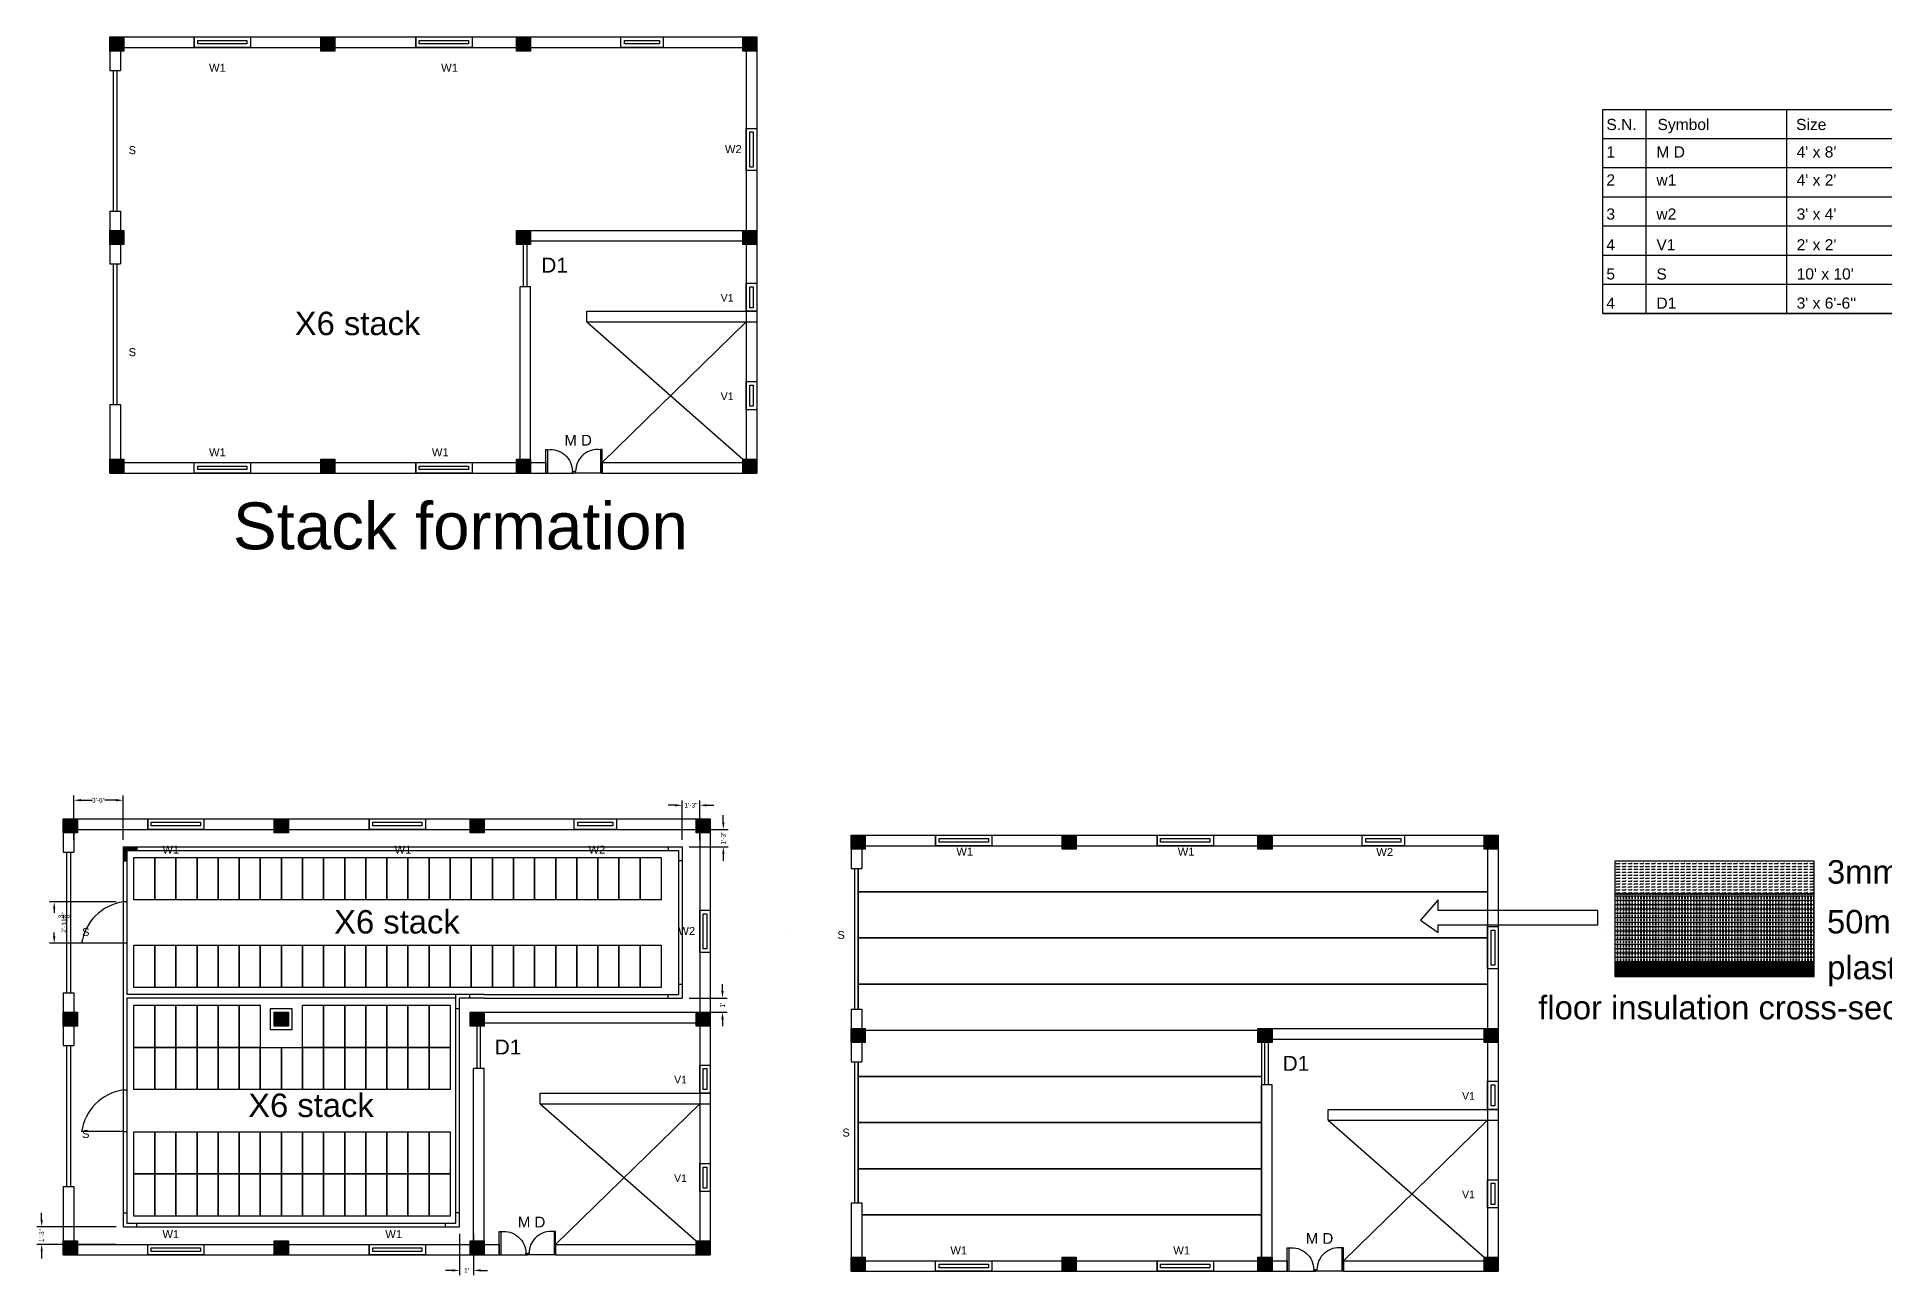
# Model space of a CAD drawing. Header units: millimetres. Extents: x -5757 to 4071, y -90348 to 1709.
# Drawn here: x -2827 to -1251, y -1276 to -220 of the extents above; entities that cross this region are included whole.
import ezdxf

# ---------------------------------------------------------------- set-up
doc = ezdxf.new("R2010")
doc.units = ezdxf.units.MM
doc.header["$MEASUREMENT"] = 0
doc.styles.get("Standard").update_dxf_attribs({"font": 'arial.ttf'})
doc.dimstyles.get("Standard").update_dxf_attribs({"dimtxt": 4, "dimasz": 6, "dimexe": 4, "dimexo": 6, "dimgap": 0.09, "dimtad": 0, "dimdec": 4, "dimzin": 0, "dimdsep": 46, "dimlunit": 4, "dimtxsty": 'Standard', "dimcen": 0, "dimclrd": 1, "dimclre": 1, "dimadec": 0, "dimazin": 0, "dimtfac": 1, "dimtdec": 4, "dimtix": 1, "dimtofl": 0, "dimtmove": 2, "dimatfit": 3, "dimfxl": 1, "dimtolj": 1, "dimtzin": 0, "dimarcsym": 1})

# ---------------------------------------------------------------- blocks, each defined once
blk = doc.blocks.new('door')
for p, q in [((365.5, -158.4), (335.5, -158.4)), ((335.5, -158.4), (335.5, -160.4)), ((335.5, -160.4), (365.5, -160.4)), ((365.5, -158.4), (365.5, -194.4)), ((365.5, -192.4), (363.5, -192.4)), ((363.5, -192.4), (363.5, -194.4))]:
    blk.add_line(p, q)
blk.add_arc((363.6, -164.1), 28.3, 172.5859, 269.786)
blk = doc.blocks.new('*U3')
blk.add_lwpolyline([(9, -18), (-9, -18), (-9, 18), (9, 18)], close=True)
blk = doc.blocks.new('*U4')
at = {"color": 0, "linetype": 'ByBlock', "lineweight": -2, "transparency": 16777216}
for p in [(0, 0), (18, 0), (36, 0), (54, 0), (72, 0), (90, 0), (108, 0), (126, 0), (144, 0), (162, 0), (180, 0), (198, 0), (216, 0), (234, 0), (252, 0), (270, 0), (288, 0), (306, 0), (324, 0), (342, 0), (360, 0), (378, 0), (396, 0), (414, 0), (432, 0)]:
    blk.add_blockref('*U3', p, dxfattribs=at)
blk = doc.blocks.new('*U5')
blk.add_lwpolyline([(9, -18), (-9, -18), (-9, 18), (9, 18)], close=True)
blk = doc.blocks.new('*U6')
at = {"color": 0, "linetype": 'ByBlock', "lineweight": -2, "transparency": 16777216}
for p in [(0, 0), (18, 0), (36, 0), (54, 0), (72, 0), (90, 0), (108, 0), (126, 0), (144, 0), (162, 0), (180, 0), (198, 0), (216, 0), (234, 0), (252, 0), (270, 0), (288, 0), (306, 0), (324, 0), (342, 0), (360, 0), (378, 0), (396, 0), (414, 0), (432, 0)]:
    blk.add_blockref('*U5', p, dxfattribs=at)
blk = doc.blocks.new('*U7')
blk.add_lwpolyline([(-9, 18), (9, 18), (9, -18), (-9, -18)], close=True)
blk = doc.blocks.new('*U8')
at = {"color": 0, "linetype": 'ByBlock', "lineweight": -2, "transparency": 16777216}
for p in [(0, 0), (18, 0), (36, 0), (54, 0), (72, 0), (90, 0), (108, 0), (126, 0), (144, 0), (162, 0), (180, 0), (198, 0), (216, 0), (234, 0), (252, 0)]:
    blk.add_blockref('*U7', p, dxfattribs=at)
blk = doc.blocks.new('*U9')
blk.add_lwpolyline([(-9, 18), (9, 18), (9, -18), (-9, -18)], close=True)
blk = doc.blocks.new('*U10')
at = {"color": 0, "linetype": 'ByBlock', "lineweight": -2, "transparency": 16777216}
for p in [(0, 0), (18, 0), (36, 0), (54, 0), (72, 0), (90, 0), (108, 0), (126, 0), (144, 0), (162, 0), (180, 0), (198, 0), (216, 0), (234, 0), (252, 0)]:
    blk.add_blockref('*U9', p, dxfattribs=at)
blk = doc.blocks.new('*U11')
blk.add_lwpolyline([(-9, 18), (9, 18), (9, -18), (-9, -18)], close=True)
blk = doc.blocks.new('*U12')
at = {"color": 0, "linetype": 'ByBlock', "lineweight": -2, "transparency": 16777216}
for p in [(0, 0), (18, 0), (36, 0), (54, 0), (72, 0), (90, 0), (108, 0), (126, 0), (144, 0), (162, 0), (180, 0), (198, 0), (216, 0), (234, 0), (252, 0)]:
    blk.add_blockref('*U11', p, dxfattribs=at)
blk = doc.blocks.new('*D79')
at = {"color": 1, "lineweight": -2, "transparency": 16777216}
for p, q in [((-2759.7, -957.8), (-2816.5, -957.8)), ((-2812.5, -963.8), (-2812.5, -967.1)), ((-2812.5, -987.2), (-2812.5, -984)), ((-2759.7, -993.2), (-2816.5, -993.2))]:
    blk.add_line(p, q, dxfattribs=at)
at = {"color": 1, "transparency": 16777216}
for points in [[(-2813.5, -963.8), (-2811.5, -963.8), (-2812.5, -957.8)], [(-2813.5, -987.2), (-2811.5, -987.2), (-2812.5, -993.2)]]:
    blk.add_solid(points, dxfattribs=at)
at = {"layer": 'Defpoints', "color": 0, "transparency": 16777216}
for p in [(-2753.7, -957.8), (-2812.5, -993.2), (-2753.7, -993.2)]:
    blk.add_point(p, dxfattribs=at)
at = {"color": 0, "transparency": 16777216, "insert": (-2812.5, -975.5), "char_height": 4, "attachment_point": 5, "rotation": 90}
blk.add_mtext('\\A1;{\\H2.5x;\\P}2\'-11{\\H1x;\\S3/8;}"', dxfattribs=at)
blk = doc.blocks.new('*D80')
at = {"color": 1, "lineweight": -2, "transparency": 16777216}
for p, q in [((-2795.7, -905), (-2795.7, -867.2)), ((-2789.7, -871.2), (-2780.1, -871.2)), ((-2759.7, -871.2), (-2769.3, -871.2)), ((-2753.7, -905), (-2753.7, -867.2))]:
    blk.add_line(p, q, dxfattribs=at)
at = {"color": 1, "transparency": 16777216}
for points in [[(-2789.7, -870.2), (-2789.7, -872.2), (-2795.7, -871.2)], [(-2759.7, -870.2), (-2759.7, -872.2), (-2753.7, -871.2)]]:
    blk.add_solid(points, dxfattribs=at)
at = {"layer": 'Defpoints', "color": 0, "transparency": 16777216}
for p in [(-2795.7, -871.2), (-2795.7, -911), (-2753.7, -911)]:
    blk.add_point(p, dxfattribs=at)
at = {"color": 0, "transparency": 16777216, "insert": (-2774.7, -871.2), "char_height": 4, "attachment_point": 5}
blk.add_mtext('\\A1;3\'-6"', dxfattribs=at)
blk = doc.blocks.new('*D81')
at = {"color": 1, "lineweight": -2, "transparency": 16777216}
for p, q in [((-2282.7, -875.5), (-2288.7, -875.5)), ((-2276.7, -905), (-2276.7, -871.5)), ((-2261.7, -905), (-2261.7, -871.5)), ((-2255.7, -875.5), (-2249.7, -875.5))]:
    blk.add_line(p, q, dxfattribs=at)
at = {"color": 1, "transparency": 16777216}
for points in [[(-2282.7, -874.5), (-2282.7, -876.5), (-2276.7, -875.5)], [(-2255.7, -874.5), (-2255.7, -876.5), (-2261.7, -875.5)]]:
    blk.add_solid(points, dxfattribs=at)
at = {"layer": 'Defpoints', "color": 0, "transparency": 16777216}
for p in [(-2261.7, -875.5), (-2276.7, -911), (-2261.7, -911)]:
    blk.add_point(p, dxfattribs=at)
at = {"color": 0, "transparency": 16777216, "insert": (-2269.2, -875.5), "char_height": 4, "attachment_point": 5}
blk.add_mtext('\\A1;1\'-3"', dxfattribs=at)
blk = doc.blocks.new('*D82')
at = {"color": 1, "lineweight": -2, "transparency": 16777216}
for p, q in [((-2270.7, -896), (-2237.6, -896)), ((-2241.6, -890), (-2241.6, -884)), ((-2270.7, -911), (-2237.6, -911)), ((-2241.6, -917), (-2241.6, -923))]:
    blk.add_line(p, q, dxfattribs=at)
at = {"color": 1, "transparency": 16777216}
for points in [[(-2242.6, -890), (-2240.6, -890), (-2241.6, -896)], [(-2242.6, -917), (-2240.6, -917), (-2241.6, -911)]]:
    blk.add_solid(points, dxfattribs=at)
at = {"layer": 'Defpoints', "color": 0, "transparency": 16777216}
for p in [(-2276.7, -896), (-2241.6, -896), (-2276.7, -911)]:
    blk.add_point(p, dxfattribs=at)
at = {"color": 0, "transparency": 16777216, "insert": (-2241.6, -903.5), "char_height": 4, "attachment_point": 5, "rotation": 90}
blk.add_mtext('\\A1;1\'-3"', dxfattribs=at)
blk = doc.blocks.new('*D83')
at = {"color": 1, "lineweight": -2, "transparency": 16777216}
for p, q in [((-2270.7, -1040), (-2238.3, -1040)), ((-2242.3, -1034), (-2242.3, -1028)), ((-2270.7, -1052), (-2238.3, -1052)), ((-2242.3, -1058), (-2242.3, -1064))]:
    blk.add_line(p, q, dxfattribs=at)
at = {"color": 1, "transparency": 16777216}
for points in [[(-2243.3, -1034), (-2241.3, -1034), (-2242.3, -1040)], [(-2243.3, -1058), (-2241.3, -1058), (-2242.3, -1052)]]:
    blk.add_solid(points, dxfattribs=at)
at = {"layer": 'Defpoints', "color": 0, "transparency": 16777216}
for p in [(-2276.7, -1040), (-2276.7, -1052), (-2242.3, -1052)]:
    blk.add_point(p, dxfattribs=at)
at = {"color": 0, "transparency": 16777216, "insert": (-2242.3, -1046), "char_height": 4, "attachment_point": 5, "rotation": 90}
blk.add_mtext("\\A1;1'", dxfattribs=at)
blk = doc.blocks.new('*D84')
at = {"color": 1, "lineweight": -2, "transparency": 16777216}
for p, q in [((-2466.7, -1241), (-2466.7, -1276.2)), ((-2454.7, -1241), (-2454.7, -1276.2)), ((-2472.7, -1272.2), (-2478.7, -1272.2)), ((-2448.7, -1272.2), (-2442.7, -1272.2))]:
    blk.add_line(p, q, dxfattribs=at)
at = {"color": 1, "transparency": 16777216}
for points in [[(-2472.7, -1271.2), (-2472.7, -1273.2), (-2466.7, -1272.2)], [(-2448.7, -1271.2), (-2448.7, -1273.2), (-2454.7, -1272.2)]]:
    blk.add_solid(points, dxfattribs=at)
at = {"layer": 'Defpoints', "color": 0, "transparency": 16777216}
for p in [(-2466.7, -1235), (-2454.7, -1235), (-2454.7, -1272.2)]:
    blk.add_point(p, dxfattribs=at)
at = {"color": 0, "transparency": 16777216, "insert": (-2460.7, -1272.2), "char_height": 4, "attachment_point": 5}
blk.add_mtext("\\A1;1'", dxfattribs=at)
blk = doc.blocks.new('*D85')
at = {"color": 1, "lineweight": -2, "transparency": 16777216}
for p, q in [((-2823.2, -1229), (-2823.2, -1223)), ((-2759.7, -1235), (-2827.2, -1235)), ((-2759.7, -1250), (-2827.2, -1250)), ((-2823.2, -1256), (-2823.2, -1262))]:
    blk.add_line(p, q, dxfattribs=at)
at = {"color": 1, "transparency": 16777216}
for points in [[(-2824.2, -1229), (-2822.2, -1229), (-2823.2, -1235)], [(-2824.2, -1256), (-2822.2, -1256), (-2823.2, -1250)]]:
    blk.add_solid(points, dxfattribs=at)
at = {"layer": 'Defpoints', "color": 0, "transparency": 16777216}
for p in [(-2753.7, -1235), (-2823.2, -1250), (-2753.7, -1250)]:
    blk.add_point(p, dxfattribs=at)
at = {"color": 0, "transparency": 16777216, "insert": (-2823.2, -1242.5), "char_height": 4, "attachment_point": 5, "rotation": 90}
blk.add_mtext('\\A1;1\'-3"', dxfattribs=at)

msp = doc.modelspace()

# ---------------------------------------------------------------- hatches: boundary and pattern name
h = msp.add_hatch(color=256)
h.dxf.hatch_style = 1
h.paths.add_polyline_path([(-2765.00642, -232.13273), (-2753.00642, -232.13273), (-2753.00642, -220.13273), (-2765.00642, -220.13273)])
h = msp.add_hatch(color=256)
h.dxf.hatch_style = 1
h.paths.add_polyline_path([(-2585.00642, -232.13273), (-2573.00642, -232.13273), (-2573.00642, -220.13273), (-2585.00642, -220.13273)])
h = msp.add_hatch(color=256)
h.dxf.hatch_style = 1
h.paths.add_polyline_path([(-2418.00642, -232.13273), (-2406.00642, -232.13273), (-2406.00642, -220.13273), (-2418.00642, -220.13273)])
h = msp.add_hatch(color=256)
h.dxf.hatch_style = 1
h.paths.add_polyline_path([(-2225.00642, -232.13273), (-2213.00642, -232.13273), (-2213.00642, -220.13273), (-2225.00642, -220.13273)])
h = msp.add_hatch(color=256)
h.dxf.hatch_style = 1
h.paths.add_polyline_path([(-2765.00642, -397.13273), (-2753.00642, -397.13273), (-2753.00642, -385.13273), (-2765.00642, -385.13273)])
h = msp.add_hatch(color=256)
h.dxf.hatch_style = 1
h.paths.add_polyline_path([(-2418.00642, -397.13273), (-2406.00642, -397.13273), (-2406.00642, -385.13273), (-2418.00642, -385.13273)])
h = msp.add_hatch(color=256)
h.dxf.hatch_style = 1
h.paths.add_polyline_path([(-2225.00642, -397.13273), (-2213.00642, -397.13273), (-2213.00642, -385.13273), (-2225.00642, -385.13273)])
h = msp.add_hatch(color=256)
h.dxf.hatch_style = 1
h.paths.add_polyline_path([(-2765.00642, -592.13273), (-2753.00642, -592.13273), (-2753.00642, -580.13273), (-2765.00642, -580.13273)])
h = msp.add_hatch(color=256)
h.dxf.hatch_style = 1
h.paths.add_polyline_path([(-2585.00642, -592.13273), (-2573.00642, -592.13273), (-2573.00642, -580.13273), (-2585.00642, -580.13273)])
h = msp.add_hatch(color=256)
h.dxf.hatch_style = 1
h.paths.add_polyline_path([(-2418.00642, -592.13273), (-2406.00642, -592.13273), (-2406.00642, -580.13273), (-2418.00642, -580.13273)])
h = msp.add_hatch(color=256)
h.dxf.hatch_style = 1
h.paths.add_polyline_path([(-2225.00642, -592.13273), (-2213.00642, -592.13273), (-2213.00642, -580.13273), (-2225.00642, -580.13273)])
h = msp.add_hatch(color=256)
h.dxf.hatch_style = 1
h.paths.add_polyline_path([(-2804.73732, -899.0178), (-2792.73732, -899.0178), (-2792.73732, -887.0178), (-2804.73732, -887.0178)])
h = msp.add_hatch(color=256)
h.dxf.hatch_style = 1
h.paths.add_polyline_path([(-2624.73732, -899.0178), (-2612.73732, -899.0178), (-2612.73732, -887.0178), (-2624.73732, -887.0178)])
h = msp.add_hatch(color=256)
h.dxf.hatch_style = 1
h.paths.add_polyline_path([(-2457.73732, -899.0178), (-2445.73732, -899.0178), (-2445.73732, -887.0178), (-2457.73732, -887.0178)])
h = msp.add_hatch(color=256)
h.dxf.hatch_style = 1
h.paths.add_polyline_path([(-2264.73732, -899.0178), (-2252.73732, -899.0178), (-2252.73732, -887.0178), (-2264.73732, -887.0178)])
h = msp.add_hatch()
h.set_pattern_fill('INSUL', color=256)
h.set_pattern_definition([(0, (0, -2137.13408), (0, 0.375), []), (0, (0, -2137.00908), (0, 0.375), [0.125, -0.125]), (0, (0, -2136.88408), (0, 0.375), [0.125, -0.125])])
h.paths.add_polyline_path([(-2750.63732, -914.1178), (-2741.92732, -914.1178), (-2741.92732, -911.0178), (-2753.73732, -911.0178), (-2753.73732, -922.8278), (-2750.63732, -922.8278)])
h = msp.add_hatch(color=256)
h.dxf.hatch_style = 1
h.paths.add_polyline_path([(-2132.44823, -912.94256), (-2120.44823, -912.94256), (-2120.44823, -900.94256), (-2132.44823, -900.94256)])
h = msp.add_hatch(color=256)
h.dxf.hatch_style = 1
h.paths.add_polyline_path([(-1952.44823, -912.94256), (-1940.44823, -912.94256), (-1940.44823, -900.94256), (-1952.44823, -900.94256)])
h = msp.add_hatch(color=256)
h.dxf.hatch_style = 1
h.paths.add_polyline_path([(-1785.44823, -912.94256), (-1773.44823, -912.94256), (-1773.44823, -900.94256), (-1785.44823, -900.94256)])
h = msp.add_hatch(color=256)
h.dxf.hatch_style = 1
h.paths.add_polyline_path([(-1592.44823, -912.94256), (-1580.44823, -912.94256), (-1580.44823, -900.94256), (-1592.44823, -900.94256)])
h = msp.add_hatch()
h.set_pattern_fill('FLEX', color=256, scale=10)
h.set_pattern_definition([(0, (-1629.2322, -2152.5866), (0, 2.5), [2.5, -2.5]), (45, (-1626.7322, -2152.5866), (0, 2.5), [0.625, -2.285534, 0.625, -3.535534])])
h.paths.add_polyline_path([(-1480.86198, -923.13037), (-1480.86198, -950.88871), (-1310.87552, -950.88871), (-1310.87552, -923.13037)])
h = msp.add_hatch()
h.set_pattern_fill('INSUL', color=256, scale=10)
h.set_pattern_definition([(0, (-1629.2322, -2152.5866), (0, 3.75), []), (0, (-1629.2322, -2151.3366), (0, 3.75), [1.25, -1.25]), (0, (-1629.2322, -2150.0866), (0, 3.75), [1.25, -1.25])])
h.paths.add_polyline_path([(-1480.86198, -1009.70988), (-1310.87552, -1009.70988), (-1310.87552, -950.88871), (-1480.86198, -950.88871)])
h = msp.add_hatch()
h.set_pattern_fill('PLASTI', color=256)
h.set_pattern_definition([(0, (-1629.23222, -2152.58663), (0, 0.25), []), (0, (-1629.23222, -2152.55538), (0, 0.25), []), (0, (-1629.23222, -2152.52413), (0, 0.25), []), (0, (-1629.23222, -2152.43038), (0, 0.25), [])])
h.paths.add_polyline_path([(-1310.87552, -1021.60631), (-1310.87552, -1009.70988), (-1480.86198, -1009.70988), (-1480.86198, -1021.60631)])
h = msp.add_hatch(color=256)
h.dxf.hatch_style = 1
h.paths.add_polyline_path([(-2804.73732, -1064.0178), (-2792.73732, -1064.0178), (-2792.73732, -1052.0178), (-2804.73732, -1052.0178)])
h = msp.add_hatch(color=256)
h.dxf.hatch_style = 1
h.paths.add_polyline_path([(-2624.73732, -1064.0178), (-2612.73732, -1064.0178), (-2612.73732, -1052.0178), (-2624.73732, -1052.0178)])
h = msp.add_hatch(color=256)
h.dxf.hatch_style = 1
h.paths.add_polyline_path([(-2457.73732, -1064.0178), (-2445.73732, -1064.0178), (-2445.73732, -1052.0178), (-2457.73732, -1052.0178)])
h = msp.add_hatch(color=256)
h.dxf.hatch_style = 1
h.paths.add_polyline_path([(-2264.73732, -1064.0178), (-2252.73732, -1064.0178), (-2252.73732, -1052.0178), (-2264.73732, -1052.0178)])
h = msp.add_hatch(color=256)
h.dxf.hatch_style = 1
h.paths.add_polyline_path([(-2132.44823, -1077.94256), (-2120.44823, -1077.94256), (-2120.44823, -1065.94256), (-2132.44823, -1065.94256)])
h = msp.add_hatch(color=256)
h.dxf.hatch_style = 1
h.paths.add_polyline_path([(-1785.44823, -1077.94256), (-1773.44823, -1077.94256), (-1773.44823, -1065.94256), (-1785.44823, -1065.94256)])
h = msp.add_hatch(color=256)
h.dxf.hatch_style = 1
h.paths.add_polyline_path([(-1592.44823, -1077.94256), (-1580.44823, -1077.94256), (-1580.44823, -1065.94256), (-1592.44823, -1065.94256)])
h = msp.add_hatch(color=256)
h.dxf.hatch_style = 1
h.paths.add_polyline_path([(-2804.73732, -1259.0178), (-2792.73732, -1259.0178), (-2792.73732, -1247.0178), (-2804.73732, -1247.0178)])
h = msp.add_hatch(color=256)
h.dxf.hatch_style = 1
h.paths.add_polyline_path([(-2624.73732, -1259.0178), (-2612.73732, -1259.0178), (-2612.73732, -1247.0178), (-2624.73732, -1247.0178)])
h = msp.add_hatch(color=256)
h.dxf.hatch_style = 1
h.paths.add_polyline_path([(-2457.73732, -1259.0178), (-2445.73732, -1259.0178), (-2445.73732, -1247.0178), (-2457.73732, -1247.0178)])
h = msp.add_hatch(color=256)
h.dxf.hatch_style = 1
h.paths.add_polyline_path([(-2264.73732, -1259.0178), (-2252.73732, -1259.0178), (-2252.73732, -1247.0178), (-2264.73732, -1247.0178)])
h = msp.add_hatch(color=256)
h.dxf.hatch_style = 1
h.paths.add_polyline_path([(-2132.44823, -1272.94256), (-2120.44823, -1272.94256), (-2120.44823, -1260.94256), (-2132.44823, -1260.94256)])
h = msp.add_hatch(color=256)
h.dxf.hatch_style = 1
h.paths.add_polyline_path([(-1952.44823, -1272.94256), (-1940.44823, -1272.94256), (-1940.44823, -1260.94256), (-1952.44823, -1260.94256)])
h = msp.add_hatch(color=256)
h.dxf.hatch_style = 1
h.paths.add_polyline_path([(-1785.44823, -1272.94256), (-1773.44823, -1272.94256), (-1773.44823, -1260.94256), (-1785.44823, -1260.94256)])
h = msp.add_hatch(color=256)
h.dxf.hatch_style = 1
h.paths.add_polyline_path([(-1592.44823, -1272.94256), (-1580.44823, -1272.94256), (-1580.44823, -1260.94256), (-1592.44823, -1260.94256)])

# ---------------------------------------------------------------- linework, layer by layer
for p, q in [((-2765.00642, -220.13273, -0.10085), (-2213.00642, -220.13273, -0.10085)), ((-2765.00642, -220.13273, -0.10085), (-2765.00642, -248.63273, -0.10085)), ((-2756.00642, -220.13273, -0.10085), (-2756.00642, -248.63273, -0.10085)), ((-2693.00642, -220.13273, -0.10085), (-2693.00642, -229.13273, -0.10085)), ((-2645.00642, -220.13273, -0.10085), (-2645.00642, -229.13273, -0.10085)), ((-2504.00642, -220.13273, -0.10085), (-2504.00642, -229.13273, -0.10085)), ((-2456.00642, -220.13273, -0.10085), (-2456.00642, -229.13273, -0.10085)), ((-2222.00642, -220.13273, -0.10085), (-2222.00642, -592.13273, -0.10085)), ((-2213.00642, -220.13273, -0.10085), (-2213.00642, -592.13273, -0.10085)), ((-2765.00642, -229.13273, -0.10085), (-2213.00642, -229.13273, -0.10085)), ((-1454.51921, -281.87561), (-1454.51921, -455.93876)), ((-1334.51921, -281.87561), (-1334.51921, -455.93876)), ((-1491.16388, -306.74177), (-1180.68362, -306.74177)), ((-1491.16388, -331.60794), (-1180.68362, -331.60794)), ((-1491.16388, -356.4741), (-1180.68362, -356.4741)), ((-2765.00642, -368.63273, -0.10085), (-2765.00642, -413.63273, -0.10085)), ((-2756.00642, -368.63273, -0.10085), (-2756.00642, -413.63273, -0.10085)), ((-2415.00642, -397.13273, -0.10085), (-2415.00642, -385.13273, -0.10085)), ((-2406.00642, -397.13273, -0.10085), (-2406.00642, -385.13273, -0.10085)), ((-2406.00642, -385.13273, -0.10085), (-2213.00642, -385.13273, -0.10085)), ((-1491.16388, -381.34027), (-1180.68362, -381.34027)), ((-2412.00975, -433.13273, -0.10085), (-2412.00975, -397.13273, -0.10085)), ((-2409.00975, -433.13273, -0.10085), (-2409.00975, -397.13273, -0.10085)), ((-2406.00642, -394.13273, -0.10085), (-2213.00642, -394.13273, -0.10085)), ((-1491.16388, -406.20643), (-1180.68362, -406.20643)), ((-2415.00642, -592.13273, -0.10085), (-2415.00642, -433.13273, -0.10085)), ((-2406.00642, -433.13273, -0.10085), (-2415.00642, -433.13273, -0.10085)), ((-2406.00642, -592.13273, -0.10085), (-2406.00642, -433.13273, -0.10085)), ((-1491.16388, -431.0726), (-1180.68362, -431.0726)), ((-2358.00642, -463.13273, -0.10085), (-2358.00642, -454.13273, -0.10085)), ((-2358.00642, -454.13273, -0.10085), (-2213.00642, -454.13273, -0.10085)), ((-1491.16388, -455.93876), (-1180.68362, -455.93876)), ((-2358.00642, -463.13273, -0.10085), (-2213.00642, -463.13273, -0.10085)), ((-2358.00642, -463.13273, -0.10085), (-2225.00642, -580.13273, -0.10085)), ((-2222.00642, -463.13273, -0.10085), (-2345.00642, -583.13273, -0.10085)), ((-2765.00642, -533.63273, -0.10085), (-2765.00642, -580.13273, -0.10085)), ((-2756.00642, -533.63273, -0.10085), (-2756.00642, -580.13273, -0.10085)), ((-2765.00642, -580.13273, -0.10085), (-2765.00642, -592.13273, -0.10085)), ((-2756.00642, -580.13273, -0.10085), (-2756.00642, -592.13273, -0.10085)), ((-2765.00642, -583.13273, -0.10085), (-2393.00642, -583.13273, -0.10085)), ((-2765.00642, -592.13273, -0.10085), (-2393.00642, -592.13273, -0.10085)), ((-2504.00642, -583.13273, -0.10085), (-2504.00642, -592.13273, -0.10085)), ((-2456.00642, -583.13273, -0.10085), (-2456.00642, -592.13273, -0.10085)), ((-2393.00642, -583.13273, -0.10085), (-2393.00642, -592.13273, -0.10085)), ((-2345.00642, -583.13273, -0.10085), (-2213.00642, -583.13273, -0.10085)), ((-2345.00642, -583.13273, -0.10085), (-2345.00642, -592.13273, -0.10085)), ((-2345.00642, -592.13273, -0.10085), (-2213.00642, -592.13273, -0.10085)), ((-2804.73732, -887.0178), (-2252.73732, -887.0178)), ((-2804.73732, -887.0178), (-2804.73732, -915.5178)), ((-2804.73732, -896.0178), (-2252.73732, -896.0178)), ((-2795.73732, -887.0178), (-2795.73732, -915.5178)), ((-2732.73732, -887.0178), (-2732.73732, -896.0178)), ((-2684.73732, -887.0178), (-2684.73732, -896.0178)), ((-2543.73732, -887.0178), (-2543.73732, -896.0178)), ((-2495.73732, -887.0178), (-2495.73732, -896.0178)), ((-2261.73732, -887.0178), (-2261.73732, -1259.0178)), ((-2252.73732, -887.0178), (-2252.73732, -1259.0178)), ((-2741.92732, -911.0178), (-2741.92732, -914.1178)), ((-2288.54732, -911.0178), (-2288.54732, -914.1178)), ((-2132.44823, -900.94256), (-1580.44823, -900.94256)), ((-2132.44823, -900.94256), (-2132.44823, -929.44256)), ((-2132.44823, -909.94256), (-1580.44823, -909.94256)), ((-2123.44823, -900.94256), (-2123.44823, -929.44256)), ((-2060.44823, -900.94256), (-2060.44823, -909.94256)), ((-2012.44823, -900.94256), (-2012.44823, -909.94256)), ((-1871.44823, -900.94256), (-1871.44823, -909.94256)), ((-1823.44823, -900.94256), (-1823.44823, -909.94256)), ((-1589.44823, -900.94256), (-1589.44823, -1272.94256)), ((-1580.44823, -900.94256), (-1580.44823, -1272.94256)), ((-2753.73732, -922.8278), (-2750.63732, -922.8278)), ((-2276.73732, -922.8278), (-2279.83732, -922.8278)), ((-2126.44823, -1049.44256), (-2126.44823, -929.44256)), ((-2753.73732, -956.1178), (-2753.73732, -994.9178)), ((-2750.63732, -957.8178), (-2753.73732, -957.8178)), ((-2753.73732, -993.2178), (-2789.13732, -993.2178)), ((-2750.63732, -993.2178), (-2753.73732, -993.2178)), ((-2804.73732, -1035.5178), (-2804.73732, -1080.5178)), ((-2795.73732, -1035.5178), (-2795.73732, -1080.5178)), ((-2469.83732, -1040.0178), (-2469.83732, -1036.9178)), ((-2469.83732, -1100.0178), (-2469.83732, -1040.0178)), ((-2458.02732, -1036.9178), (-2458.02732, -1040.0178)), ((-2445.73732, -1036.9178), (-2279.83732, -1036.9178)), ((-2445.73732, -1040.0178), (-2276.73732, -1040.0178)), ((-2288.54732, -1040.0178), (-2288.54732, -1036.9178)), ((-2276.73732, -1028.2078), (-2279.83732, -1028.2078)), ((-2469.83732, -1048.7278), (-2466.73732, -1048.7278)), ((-2454.73732, -1064.0178), (-2454.73732, -1052.0178)), ((-2445.73732, -1064.0178), (-2445.73732, -1052.0178)), ((-2445.73732, -1052.0178), (-2252.73732, -1052.0178)), ((-2132.44823, -1049.44256), (-2132.44823, -1094.44256)), ((-2123.44823, -1049.44256), (-2123.44823, -1094.44256)), ((-2451.74065, -1100.0178), (-2451.74065, -1064.0178)), ((-2448.74065, -1100.0178), (-2448.74065, -1064.0178)), ((-2445.73732, -1061.0178), (-2252.73732, -1061.0178)), ((-1782.44823, -1077.94256), (-1782.44823, -1065.94256)), ((-1773.44823, -1077.94256), (-1773.44823, -1065.94256)), ((-1773.44823, -1065.94256), (-1580.44823, -1065.94256)), ((-1779.45156, -1113.94256), (-1779.45156, -1077.94256)), ((-1776.45156, -1113.94256), (-1776.45156, -1077.94256)), ((-1773.44823, -1074.94256), (-1580.44823, -1074.94256)), ((-2469.83732, -1231.9178), (-2469.83732, -1100.0178)), ((-2466.73732, -1235.0178), (-2466.73732, -1100.0178)), ((-2454.73732, -1259.0178), (-2454.73732, -1100.0178)), ((-2445.73732, -1100.0178), (-2454.73732, -1100.0178)), ((-2445.73732, -1259.0178), (-2445.73732, -1100.0178)), ((-2126.44823, -1214.44256), (-2126.44823, -1094.44256)), ((-2753.73732, -1118.2678), (-2750.63732, -1118.2678)), ((-1782.44823, -1272.94256), (-1782.44823, -1113.94256)), ((-1773.44823, -1113.94256), (-1782.44823, -1113.94256)), ((-1773.44823, -1272.94256), (-1773.44823, -1113.94256)), ((-2397.73732, -1130.0178), (-2397.73732, -1121.0178)), ((-2397.73732, -1121.0178), (-2252.73732, -1121.0178)), ((-2397.73732, -1130.0178), (-2252.73732, -1130.0178)), ((-2397.73732, -1130.0178), (-2264.73732, -1247.0178)), ((-2261.73732, -1130.0178), (-2384.73732, -1250.0178)), ((-1725.44823, -1143.94256), (-1725.44823, -1134.94256)), ((-1725.44823, -1134.94256), (-1580.44823, -1134.94256)), ((-1725.44823, -1143.94256), (-1580.44823, -1143.94256)), ((-1725.44823, -1143.94256), (-1592.44823, -1260.94256)), ((-1589.44823, -1143.94256), (-1712.44823, -1263.94256)), ((-2753.73732, -1153.6678), (-2789.13732, -1153.6678)), ((-2753.73732, -1153.6678), (-2750.63732, -1153.6678)), ((-2804.73732, -1200.5178), (-2804.73732, -1247.0178)), ((-2795.73732, -1200.5178), (-2795.73732, -1247.0178)), ((-2753.73732, -1223.2078), (-2750.63732, -1223.2078)), ((-2466.73732, -1223.2078), (-2469.83732, -1223.2078)), ((-2132.44823, -1214.44256), (-2132.44823, -1260.94256)), ((-2123.44823, -1214.44256), (-2123.44823, -1260.94256)), ((-2741.92732, -1235.0178), (-2741.92732, -1231.9178)), ((-2478.54732, -1235.0178), (-2478.54732, -1231.9178)), ((-2804.73732, -1247.0178), (-2804.73732, -1259.0178)), ((-2804.73732, -1250.0178), (-2432.73732, -1250.0178)), ((-2804.73732, -1259.0178), (-2432.73732, -1259.0178)), ((-2795.73732, -1247.0178), (-2795.73732, -1259.0178)), ((-2543.73732, -1250.0178), (-2543.73732, -1259.0178)), ((-2495.73732, -1250.0178), (-2495.73732, -1259.0178)), ((-2432.73732, -1250.0178), (-2432.73732, -1259.0178)), ((-2384.73732, -1250.0178), (-2252.73732, -1250.0178)), ((-2384.73732, -1250.0178), (-2384.73732, -1259.0178)), ((-2384.73732, -1259.0178), (-2252.73732, -1259.0178)), ((-2132.44823, -1260.94256), (-2132.44823, -1272.94256)), ((-2132.44823, -1263.94256), (-1760.44823, -1263.94256)), ((-2132.44823, -1272.94256), (-1760.44823, -1272.94256)), ((-2123.44823, -1260.94256), (-2123.44823, -1272.94256)), ((-1871.44823, -1263.94256), (-1871.44823, -1272.94256)), ((-1823.44823, -1263.94256), (-1823.44823, -1272.94256)), ((-1760.44823, -1263.94256), (-1760.44823, -1272.94256)), ((-1712.44823, -1263.94256), (-1580.44823, -1263.94256)), ((-1712.44823, -1263.94256), (-1712.44823, -1272.94256)), ((-1712.44823, -1272.94256), (-1580.44823, -1272.94256))]:
    msp.add_line(p, q)
at = {"color": 3}
for p, q in [((-2765.00642, -248.63273, -0.10085), (-2756.00642, -248.63273, -0.10085)), ((-2765.00642, -368.63273, -0.10085), (-2756.00642, -368.63273, -0.10085)), ((-2765.00642, -413.63273, -0.10085), (-2756.00642, -413.63273, -0.10085)), ((-2765.00642, -533.63273, -0.10085), (-2756.00642, -533.63273, -0.10085)), ((-2804.73732, -915.5178), (-2795.73732, -915.5178)), ((-2132.44823, -929.44256), (-2123.44823, -929.44256)), ((-2804.73732, -1035.5178), (-2795.73732, -1035.5178)), ((-2132.44823, -1049.44256), (-2123.44823, -1049.44256)), ((-2804.73732, -1080.5178), (-2795.73732, -1080.5178)), ((-2132.44823, -1094.44256), (-2123.44823, -1094.44256)), ((-2804.73732, -1200.5178), (-2795.73732, -1200.5178)), ((-2132.44823, -1214.44256), (-2123.44823, -1214.44256))]:
    msp.add_line(p, q, dxfattribs=at)
at = {"elevation": -0.10085}
for points in [[(-2765.00642, -220.13273), (-2753.00642, -220.13273), (-2753.00642, -232.13273), (-2765.00642, -232.13273)], [(-2585.00642, -220.13273), (-2573.00642, -220.13273), (-2573.00642, -232.13273), (-2585.00642, -232.13273)], [(-2418.00642, -220.13273), (-2406.00642, -220.13273), (-2406.00642, -232.13273), (-2418.00642, -232.13273)], [(-2225.00642, -220.13273), (-2213.00642, -220.13273), (-2213.00642, -232.13273), (-2225.00642, -232.13273)], [(-2765.00642, -385.13273), (-2753.00642, -385.13273), (-2753.00642, -397.13273), (-2765.00642, -397.13273)], [(-2418.00642, -385.13273), (-2406.00642, -385.13273), (-2406.00642, -397.13273), (-2418.00642, -397.13273)], [(-2225.00642, -385.13273), (-2213.00642, -385.13273), (-2213.00642, -397.13273), (-2225.00642, -397.13273)], [(-2765.00642, -580.13273), (-2753.00642, -580.13273), (-2753.00642, -592.13273), (-2765.00642, -592.13273)], [(-2585.00642, -580.13273), (-2573.00642, -580.13273), (-2573.00642, -592.13273), (-2585.00642, -592.13273)], [(-2418.00642, -580.13273), (-2406.00642, -580.13273), (-2406.00642, -592.13273), (-2418.00642, -592.13273)], [(-2225.00642, -580.13273), (-2213.00642, -580.13273), (-2213.00642, -592.13273), (-2225.00642, -592.13273)]]:
    msp.add_lwpolyline(points, close=True, dxfattribs=at)
at = {"color": 2, "elevation": -0.10085}
for points in [[(-2693.00642, -220.13273), (-2645.00642, -220.13273), (-2645.00642, -229.13273), (-2693.00642, -229.13273)], [(-2504.00642, -220.13273), (-2456.00642, -220.13273), (-2456.00642, -229.13273), (-2504.00642, -229.13273)], [(-2329.00642, -220.13273), (-2293.00642, -220.13273), (-2293.00642, -229.13273), (-2329.00642, -229.13273)], [(-2690.00642, -223.13273), (-2648.00642, -223.13273), (-2648.00642, -226.13273), (-2690.00642, -226.13273)], [(-2501.00642, -223.13273), (-2459.00642, -223.13273), (-2459.00642, -226.13273), (-2501.00642, -226.13273)], [(-2326.00642, -223.13273), (-2296.00642, -223.13273), (-2296.00642, -226.13273), (-2326.00642, -226.13273)], [(-2222.00642, -298.13273), (-2213.00642, -298.13273), (-2213.00642, -334.13273), (-2222.00642, -334.13273)], [(-2219.00642, -301.13273), (-2216.00642, -301.13273), (-2216.00642, -331.13273), (-2219.00642, -331.13273)], [(-2222.00642, -430.13273), (-2213.00642, -430.13273), (-2213.00642, -454.13273), (-2222.00642, -454.13273)], [(-2219.00642, -433.13273), (-2216.00642, -433.13273), (-2216.00642, -451.13273), (-2219.00642, -451.13273)], [(-2222.00642, -514.13273), (-2213.00642, -514.13273), (-2213.00642, -538.13273), (-2222.00642, -538.13273)], [(-2219.00642, -517.13273), (-2216.00642, -517.13273), (-2216.00642, -535.13273), (-2219.00642, -535.13273)], [(-2693.00642, -583.13273), (-2645.00642, -583.13273), (-2645.00642, -592.13273), (-2693.00642, -592.13273)], [(-2690.00642, -586.13273), (-2648.00642, -586.13273), (-2648.00642, -589.13273), (-2690.00642, -589.13273)], [(-2504.00642, -583.13273), (-2456.00642, -583.13273), (-2456.00642, -592.13273), (-2504.00642, -592.13273)], [(-2501.00642, -586.13273), (-2459.00642, -586.13273), (-2459.00642, -589.13273), (-2501.00642, -589.13273)]]:
    msp.add_lwpolyline(points, close=True, dxfattribs=at)
at = {"color": 3, "elevation": -0.10085}
for points in [[(-2762.00642, -368.63273), (-2762.00642, -248.63273)], [(-2759.00642, -248.63273), (-2759.00642, -368.63273)], [(-2762.00642, -533.63273), (-2762.00642, -413.63273)], [(-2759.00642, -413.63273), (-2759.00642, -533.63273)]]:
    msp.add_lwpolyline(points, dxfattribs=at)
for points in [[(-1491.16388, -281.87561), (-1180.68362, -281.87561), (-1180.68362, -455.93876), (-1491.16388, -455.93876)], [(-2804.73732, -887.0178), (-2792.73732, -887.0178), (-2792.73732, -899.0178), (-2804.73732, -899.0178)], [(-2624.73732, -887.0178), (-2612.73732, -887.0178), (-2612.73732, -899.0178), (-2624.73732, -899.0178)], [(-2457.73732, -887.0178), (-2445.73732, -887.0178), (-2445.73732, -899.0178), (-2457.73732, -899.0178)], [(-2264.73732, -887.0178), (-2252.73732, -887.0178), (-2252.73732, -899.0178), (-2264.73732, -899.0178)], [(-2132.44823, -900.94256), (-2120.44823, -900.94256), (-2120.44823, -912.94256), (-2132.44823, -912.94256)], [(-1952.44823, -900.94256), (-1940.44823, -900.94256), (-1940.44823, -912.94256), (-1952.44823, -912.94256)], [(-1785.44823, -900.94256), (-1773.44823, -900.94256), (-1773.44823, -912.94256), (-1785.44823, -912.94256)], [(-1592.44823, -900.94256), (-1580.44823, -900.94256), (-1580.44823, -912.94256), (-1592.44823, -912.94256)], [(-1480.86198, -950.88871), (-1310.87552, -950.88871), (-1310.87552, -923.13037), (-1480.86198, -923.13037)], [(-1480.86198, -1009.70988), (-1310.87552, -1009.70988), (-1310.87552, -950.88871), (-1480.86198, -950.88871)], [(-1480.86198, -1021.60631), (-1310.87552, -1021.60631), (-1310.87552, -1009.70988), (-1480.86198, -1009.70988)], [(-2804.73732, -1052.0178), (-2792.73732, -1052.0178), (-2792.73732, -1064.0178), (-2804.73732, -1064.0178)], [(-2744.63732, -1046.0178), (-2726.63732, -1046.0178), (-2726.63732, -1082.0178), (-2744.63732, -1082.0178)], [(-2726.63732, -1046.0178), (-2708.63732, -1046.0178), (-2708.63732, -1082.0178), (-2726.63732, -1082.0178)], [(-2708.63732, -1046.0178), (-2690.63732, -1046.0178), (-2690.63732, -1082.0178), (-2708.63732, -1082.0178)], [(-2690.63732, -1046.0178), (-2672.63732, -1046.0178), (-2672.63732, -1082.0178), (-2690.63732, -1082.0178)], [(-2672.63732, -1046.0178), (-2654.63732, -1046.0178), (-2654.63732, -1082.0178), (-2672.63732, -1082.0178)], [(-2654.63732, -1046.0178), (-2636.63732, -1046.0178), (-2636.63732, -1082.0178), (-2654.63732, -1082.0178)], [(-2627.83732, -1048.9178), (-2609.63732, -1048.9178), (-2609.63732, -1067.1178), (-2627.83732, -1067.1178)], [(-2624.73732, -1052.0178), (-2612.73732, -1052.0178), (-2612.73732, -1064.0178), (-2624.73732, -1064.0178)], [(-2600.63732, -1046.0178), (-2582.63732, -1046.0178), (-2582.63732, -1082.0178), (-2600.63732, -1082.0178)], [(-2582.63732, -1046.0178), (-2564.63732, -1046.0178), (-2564.63732, -1082.0178), (-2582.63732, -1082.0178)], [(-2564.63732, -1046.0178), (-2546.63732, -1046.0178), (-2546.63732, -1082.0178), (-2564.63732, -1082.0178)], [(-2546.63732, -1046.0178), (-2528.63732, -1046.0178), (-2528.63732, -1082.0178), (-2546.63732, -1082.0178)], [(-2528.63732, -1046.0178), (-2510.63732, -1046.0178), (-2510.63732, -1082.0178), (-2528.63732, -1082.0178)], [(-2510.63732, -1046.0178), (-2492.63732, -1046.0178), (-2492.63732, -1082.0178), (-2510.63732, -1082.0178)], [(-2492.63732, -1046.0178), (-2474.63732, -1046.0178), (-2474.63732, -1082.0178), (-2492.63732, -1082.0178)], [(-2457.73732, -1052.0178), (-2445.73732, -1052.0178), (-2445.73732, -1064.0178), (-2457.73732, -1064.0178)], [(-2264.73732, -1052.0178), (-2252.73732, -1052.0178), (-2252.73732, -1064.0178), (-2264.73732, -1064.0178)], [(-2132.44823, -1065.94256), (-2120.44823, -1065.94256), (-2120.44823, -1077.94256), (-2132.44823, -1077.94256)], [(-1785.44823, -1065.94256), (-1773.44823, -1065.94256), (-1773.44823, -1077.94256), (-1785.44823, -1077.94256)], [(-1592.44823, -1065.94256), (-1580.44823, -1065.94256), (-1580.44823, -1077.94256), (-1592.44823, -1077.94256)], [(-2804.73732, -1247.0178), (-2792.73732, -1247.0178), (-2792.73732, -1259.0178), (-2804.73732, -1259.0178)], [(-2624.73732, -1247.0178), (-2612.73732, -1247.0178), (-2612.73732, -1259.0178), (-2624.73732, -1259.0178)], [(-2457.73732, -1247.0178), (-2445.73732, -1247.0178), (-2445.73732, -1259.0178), (-2457.73732, -1259.0178)], [(-2264.73732, -1247.0178), (-2252.73732, -1247.0178), (-2252.73732, -1259.0178), (-2264.73732, -1259.0178)], [(-2132.44823, -1260.94256), (-2120.44823, -1260.94256), (-2120.44823, -1272.94256), (-2132.44823, -1272.94256)], [(-1952.44823, -1260.94256), (-1940.44823, -1260.94256), (-1940.44823, -1272.94256), (-1952.44823, -1272.94256)], [(-1785.44823, -1260.94256), (-1773.44823, -1260.94256), (-1773.44823, -1272.94256), (-1785.44823, -1272.94256)], [(-1592.44823, -1260.94256), (-1580.44823, -1260.94256), (-1580.44823, -1272.94256), (-1592.44823, -1272.94256)]]:
    msp.add_lwpolyline(points, close=True)
at = {"color": 2}
for points in [[(-2732.73732, -887.0178), (-2684.73732, -887.0178), (-2684.73732, -896.0178), (-2732.73732, -896.0178)], [(-2729.73732, -890.0178), (-2687.73732, -890.0178), (-2687.73732, -893.0178), (-2729.73732, -893.0178)], [(-2543.73732, -887.0178), (-2495.73732, -887.0178), (-2495.73732, -896.0178), (-2543.73732, -896.0178)], [(-2540.73732, -890.0178), (-2498.73732, -890.0178), (-2498.73732, -893.0178), (-2540.73732, -893.0178)], [(-2368.73732, -887.0178), (-2332.73732, -887.0178), (-2332.73732, -896.0178), (-2368.73732, -896.0178)], [(-2365.73732, -890.0178), (-2335.73732, -890.0178), (-2335.73732, -893.0178), (-2365.73732, -893.0178)], [(-2060.44823, -900.94256), (-2012.44823, -900.94256), (-2012.44823, -909.94256), (-2060.44823, -909.94256)], [(-2057.44823, -903.94256), (-2015.44823, -903.94256), (-2015.44823, -906.94256), (-2057.44823, -906.94256)], [(-1871.44823, -900.94256), (-1823.44823, -900.94256), (-1823.44823, -909.94256), (-1871.44823, -909.94256)], [(-1868.44823, -903.94256), (-1826.44823, -903.94256), (-1826.44823, -906.94256), (-1868.44823, -906.94256)], [(-1696.44823, -900.94256), (-1660.44823, -900.94256), (-1660.44823, -909.94256), (-1696.44823, -909.94256)], [(-1693.44823, -903.94256), (-1663.44823, -903.94256), (-1663.44823, -906.94256), (-1693.44823, -906.94256)], [(-2261.73732, -965.0178), (-2252.73732, -965.0178), (-2252.73732, -1001.0178), (-2261.73732, -1001.0178)], [(-2258.73732, -968.0178), (-2255.73732, -968.0178), (-2255.73732, -998.0178), (-2258.73732, -998.0178)], [(-1589.44823, -978.94256), (-1580.44823, -978.94256), (-1580.44823, -1014.94256), (-1589.44823, -1014.94256)], [(-1586.44823, -981.94256), (-1583.44823, -981.94256), (-1583.44823, -1011.94256), (-1586.44823, -1011.94256)], [(-2261.73732, -1097.0178), (-2252.73732, -1097.0178), (-2252.73732, -1121.0178), (-2261.73732, -1121.0178)], [(-2258.73732, -1100.0178), (-2255.73732, -1100.0178), (-2255.73732, -1118.0178), (-2258.73732, -1118.0178)], [(-1589.44823, -1110.94256), (-1580.44823, -1110.94256), (-1580.44823, -1134.94256), (-1589.44823, -1134.94256)], [(-1586.44823, -1113.94256), (-1583.44823, -1113.94256), (-1583.44823, -1131.94256), (-1586.44823, -1131.94256)], [(-2261.73732, -1181.0178), (-2252.73732, -1181.0178), (-2252.73732, -1205.0178), (-2261.73732, -1205.0178)], [(-2258.73732, -1184.0178), (-2255.73732, -1184.0178), (-2255.73732, -1202.0178), (-2258.73732, -1202.0178)], [(-1589.44823, -1194.94256), (-1580.44823, -1194.94256), (-1580.44823, -1218.94256), (-1589.44823, -1218.94256)], [(-1586.44823, -1197.94256), (-1583.44823, -1197.94256), (-1583.44823, -1215.94256), (-1586.44823, -1215.94256)], [(-2732.73732, -1250.0178), (-2684.73732, -1250.0178), (-2684.73732, -1259.0178), (-2732.73732, -1259.0178)], [(-2729.73732, -1253.0178), (-2687.73732, -1253.0178), (-2687.73732, -1256.0178), (-2729.73732, -1256.0178)], [(-2543.73732, -1250.0178), (-2495.73732, -1250.0178), (-2495.73732, -1259.0178), (-2543.73732, -1259.0178)], [(-2540.73732, -1253.0178), (-2498.73732, -1253.0178), (-2498.73732, -1256.0178), (-2540.73732, -1256.0178)], [(-2060.44823, -1263.94256), (-2012.44823, -1263.94256), (-2012.44823, -1272.94256), (-2060.44823, -1272.94256)], [(-2057.44823, -1266.94256), (-2015.44823, -1266.94256), (-2015.44823, -1269.94256), (-2057.44823, -1269.94256)], [(-1871.44823, -1263.94256), (-1823.44823, -1263.94256), (-1823.44823, -1272.94256), (-1871.44823, -1272.94256)], [(-1868.44823, -1266.94256), (-1826.44823, -1266.94256), (-1826.44823, -1269.94256), (-1868.44823, -1269.94256)]]:
    msp.add_lwpolyline(points, close=True, dxfattribs=at)
for points in [[(-2753.73732, -911.0178), (-2753.73732, -1235.0178)], [(-2753.73732, -911.0178), (-2276.73732, -911.0178)], [(-2276.73732, -911.0178), (-2276.73732, -1040.0178)], [(-2129.44823, -912.94256), (-2129.44823, -909.94256), (-1589.44823, -909.94256), (-1589.44823, -949.31256), (-2126.44823, -949.31256)], [(-2750.63732, -914.1178), (-2750.63732, -1036.9178)], [(-2750.63732, -914.1178), (-2279.83732, -914.1178)], [(-2279.83732, -914.1178), (-2279.83732, -1036.9178)], [(-2126.44823, -949.31256), (-1589.44823, -949.31256), (-1589.44823, -988.68256), (-2126.44823, -988.68256)], [(-1495.56024, -965.20052), (-1631.66034, -965.20052), (-1631.66034, -956.11405), (-1646.81625, -973.37835), (-1631.66034, -983.97926), (-1631.66034, -977.31583), (-1495.56024, -977.31583), (-1495.56024, -965.20052)], [(-2126.44823, -988.68256), (-1589.44823, -988.68256), (-1589.44823, -1028.05256), (-2126.44823, -1028.05256)], [(-2469.83732, -1036.9178), (-2750.63732, -1036.9178)], [(-2750.63732, -1040.0178), (-2750.63732, -1231.9178)], [(-2469.83732, -1040.0178), (-2750.63732, -1040.0178)], [(-2466.73732, -1036.9178), (-2469.83732, -1036.9178)], [(-2445.73732, -1036.9178), (-2466.73732, -1036.9178)], [(-2466.73732, -1100.0178), (-2466.73732, -1040.0178)], [(-2445.73732, -1040.0178), (-2466.73732, -1040.0178)], [(-2126.44823, -1028.05256), (-1589.44823, -1028.05256), (-1589.44823, -1067.42256)], [(-2129.44823, -1067.42256), (-1782.44823, -1067.42256), (-1782.44823, -1106.79256), (-2126.44823, -1106.79256)], [(-2126.44823, -1106.79256), (-1782.44823, -1106.79256), (-1782.44823, -1146.16256), (-2126.44823, -1146.16256)], [(-2126.44823, -1146.16256), (-1782.44823, -1146.16256), (-1782.44823, -1185.53256), (-2126.44823, -1185.53256)], [(-2126.44823, -1185.53256), (-1782.44823, -1185.53256), (-1782.44823, -1224.90256), (-2123.44823, -1224.90256)], [(-2123.44823, -1224.90256), (-1782.44823, -1224.90256), (-1782.44823, -1264.27256), (-2129.44823, -1264.27256), (-2129.44823, -1260.94256)], [(-2753.73732, -1235.0178), (-2466.73732, -1235.0178)], [(-2750.63732, -1231.9178), (-2469.83732, -1231.9178)]]:
    msp.add_lwpolyline(points)
at = {"color": 3}
for points in [[(-2801.73732, -1035.5178), (-2801.73732, -915.5178)], [(-2798.73732, -915.5178), (-2798.73732, -1035.5178)], [(-2129.44823, -1049.44256), (-2129.44823, -929.44256)], [(-2126.44823, -929.44256), (-2126.44823, -1049.44256)], [(-2801.73732, -1200.5178), (-2801.73732, -1080.5178)], [(-2798.73732, -1080.5178), (-2798.73732, -1200.5178)], [(-2129.44823, -1214.44256), (-2129.44823, -1094.44256)], [(-2126.44823, -1094.44256), (-2126.44823, -1214.44256)]]:
    msp.add_lwpolyline(points, dxfattribs=at)
for centre in [(-2747.23061, -999.72451), (-2747.23061, -1160.17451)]:
    msp.add_arc(centre, 42.40884, 98.82565181, 171.17434819)

# ---------------------------------------------------------------- block references
at = {"color": 6, "yscale": 0.6666666666666666, "zscale": 0.6666666666666666}
for p, xscale, rotation in [((-2498.61767, -348.47644, -0.10085), -0.6666666666666666, 90), ((-2239.39517, -348.47644, -0.10085), 0.6666666666666666, 270), ((-2538.34857, -1015.36151), -0.6666666666666666, 90), ((-2279.12607, -1015.36151), 0.6666666666666666, 270), ((-1866.05948, -1029.28627), -0.6666666666666666, 90), ((-1606.83698, -1029.28627), 0.6666666666666666, 270)]:
    msp.add_blockref('door', p, dxfattribs=dict(at, xscale=xscale, rotation=rotation))
for name, p in [('*U4', (-2735.63732, -938.1178)), ('*U6', (-2735.63732, -1012.9178)), ('*U8', (-2735.63732, -1100.0178)), ('*U10', (-2735.63732, -1171.9178)), ('*U12', (-2735.63732, -1207.9178))]:
    msp.add_blockref(name, p)

# ---------------------------------------------------------------- texts
for s, height, p in [('W1', 6.82668, (-2680.42918, -249.85595, -0.10085)), ('W1', 6.82668, (-2482.34862, -249.85595, -0.10085)), ('S', 6.82668, (-2749.03201, -320.11166, -0.10085)), ('W2', 6.82668, (-2240.23346, -319.22689, -0.10085)), ('D1', 12.751706, (-2396.94403, -421.16796, -0.10085)), ('V1', 6.456626, (-2243.87979, -445.78515, -0.10085)), ('S', 6.82668, (-2749.03201, -492.40063, -0.10085)), ('V1', 6.456626, (-2243.87979, -529.82246, -0.10085)), ('M D', 9.164999, (-2377.19147, -568.68884, -0.10085)), ('W1', 6.82668, (-2680.42918, -577.77086, -0.10085)), ('W1', 6.82668, (-2490.26087, -577.77086, -0.10085)), ('W1', 6.82668, (-2720.16008, -916.74101)), ('W1', 6.82668, (-2522.07952, -916.74101)), ('W2', 6.82668, (-2356.55844, -916.74101)), ('W1', 6.82668, (-2042.77911, -918.34818)), ('W1', 6.82668, (-1853.9136, -918.4575)), ('W2', 6.82668, (-1684.45389, -918.77386)), ('S', 6.82668, (-2788.76292, -986.99673)), ('W2', 6.82668, (-2279.96437, -986.11196)), ('S', 6.82668, (-2144.24629, -989.51699)), ('D1', 12.751706, (-2436.67493, -1088.05302)), ('D1', 12.751706, (-1764.38584, -1101.97778)), ('V1', 6.456626, (-2283.6107, -1112.67021)), ('V1', 6.456626, (-1611.3216, -1126.59497)), ('S', 6.82668, (-2788.76292, -1159.28569)), ('S', 6.82668, (-2140.0534, -1158.07355)), ('V1', 6.456626, (-2283.6107, -1196.70753)), ('V1', 6.456626, (-1611.3216, -1210.63229)), ('M D', 9.164999, (-2416.92237, -1235.57391)), ('W1', 6.82668, (-2720.16008, -1244.65593)), ('W1', 6.82668, (-2529.99177, -1244.65593)), ('M D', 9.164999, (-1744.63328, -1249.49867)), ('W1', 6.82668, (-2047.87099, -1258.58069)), ('W1', 6.82668, (-1857.70268, -1258.58069))]:
    msp.add_text(s, height=height).set_placement(p)
at = {"attachment_point": 1}
for s, width, gutter_width, insert, char_height in [('S.N.', 18.8616921, 1, (-1488.1583, -290.02032), 9.511702), ('Symbol', 18.8616921, 1, (-1444.52212, -290.02032), 9.511702), ('Size', 18.8616921, 1, (-1326.28211, -290.02032), 9.511702), ('1', 18.8616921, 1, (-1488.1583, -313.4526), 9.5117), ('M D', 72.8204183, 1, (-1445.46053, -313.4526), 9.511702), ("4' x 8'", 59.6826485, 1, (-1325.8129, -313.4526), 9.511702), ('2', 18.8616921, 1, (-1488.1583, -337.35353), 9.5117), ('w1', 64.8439174, 1, (-1445.46053, -337.35353), 9.511702), ("4' x 2'", 61.0902645, 1, (-1325.8129, -337.35353), 9.511702), ('3', 20.269308, 1, (-1488.1583, -366.40956), 9.5117), ('w2', 18.8616921, 1, (-1445.46053, -366.40956), 9.511702), ("3' x 4'", 54.9905849, 1, (-1325.8129, -366.40956), 9.511702), ('4', 18.8616921, 1, (-1488.1583, -392.65372), 9.5117), ('V1', 18.8616921, 1, (-1445.46053, -392.65372), 9.511702), ("2' x 2'", 62.0286855, 1, (-1325.8129, -392.65372), 9.511702), ('5', 18.8616921, 1, (-1488.1583, -417.51989), 9.5117), ('S', 18.8616921, 1, (-1445.46053, -417.51989), 9.5117), ("10' x 10'", 62.0286855, 1, (-1325.8129, -417.51989), 9.511702), ('X6 stack', 618.4090479, 603.26093, (-2607.23848, -454.47784, -0.10085), 20), ('4', 18.8616921, 1, (-1488.1583, -442.38605), 9.5117), ('D1', 18.8616921, 1, (-1445.46053, -442.38605), 9.511702), ("3' x 6'-6''", 62.0286855, 1, (-1325.8129, -442.38605), 9.5117023), ('Stack formation', 618.4090479, 603.26093, (-2659.99299, -617.16068, -0.10085), 40), ('{\\H0.16577x;3mm tar felt sheet}', 394.8110902, 603.26093, (-1299.91121, -922.28921), 120.6521867), ('X6 stack', 618.4090479, 603.26093, (-2573.63732, -964.86902), 20), ('Window', 47.0427991, 1, (-2161.37538, -971.92707), 0.2), ('{\\H0.16577x;50mm puff panel}', 394.8110902, 603.26093, (-1299.91121, -964.79144), 120.6521867), ('Window', 47.0427991, 1, (-2185.09865, -985.85183), 0.2), ('Window', 47.0427991, 1, (-1489.08628, -985.85183), 0.2), ('{\\H0.16577x;plastic sheet}', 394.8110902, 603.26093, (-1299.77781, -1003.88927), 120.6521867), ('{\\H0.16577x;floor insulation cross-section}', 394.8110902, 603.26093, (-1546.26307, -1038.07119), 120.6521867), ('X6 stack', 618.4090479, 603.26093, (-2646.96939, -1121.36291), 20)]:
    msp.add_mtext_dynamic_manual_height_columns(s, width=width, gutter_width=gutter_width, heights=[0], dxfattribs=dict(at, insert=insert, char_height=char_height))

# ---------------------------------------------------------------- dimensions: what is measured, and where the dimension line sits
at = {"color": 100}
for base, p1, p2, angle, picture, middle in [((-2795.73732, -871.19937), (-2753.73732, -911.0178), (-2795.73732, -911.0178), 0, '*D80', (-2774.73732, -871.19937)), ((-2261.73732, -875.53218), (-2276.73732, -911.0178), (-2261.73732, -911.0178), 0, '*D81', (-2269.23732, -875.53218)), ((-2241.56158, -896.0178), (-2276.73732, -911.0178), (-2276.73732, -896.0178), 90, '*D82', (-2241.56158, -903.5178)), ((-2242.34983, -1052.0178), (-2276.73732, -1040.0178), (-2276.73732, -1052.0178), 90, '*D83', (-2242.34983, -1046.0178)), ((-2823.2309, -1250.0178), (-2753.73732, -1235.0178), (-2753.73732, -1250.0178), 90, '*D85', (-2823.2309, -1242.5178)), ((-2454.73732, -1272.17192), (-2466.73732, -1235.0178), (-2454.73732, -1235.0178), 0, '*D84', (-2460.73732, -1272.17192))]:
    dim = msp.add_linear_dim(base=base, p1=p1, p2=p2, angle=angle, dimstyle='Standard', dxfattribs=at)
    dim.commit()
    dim.dimension.update_dxf_attribs({"geometry": picture, "text_midpoint": middle})
dim = msp.add_linear_dim(base=(-2812.51607, -993.2178), p1=(-2753.73732, -957.8178), p2=(-2753.73732, -993.2178), angle=90, text='{\\H2.5x;\\P}<>', dimstyle='Standard', dxfattribs=at)
dim.commit()
dim.dimension.update_dxf_attribs({"geometry": '*D79', "text_midpoint": (-2812.51607, -975.5178)})

doc.saveas('drawing.dxf')
